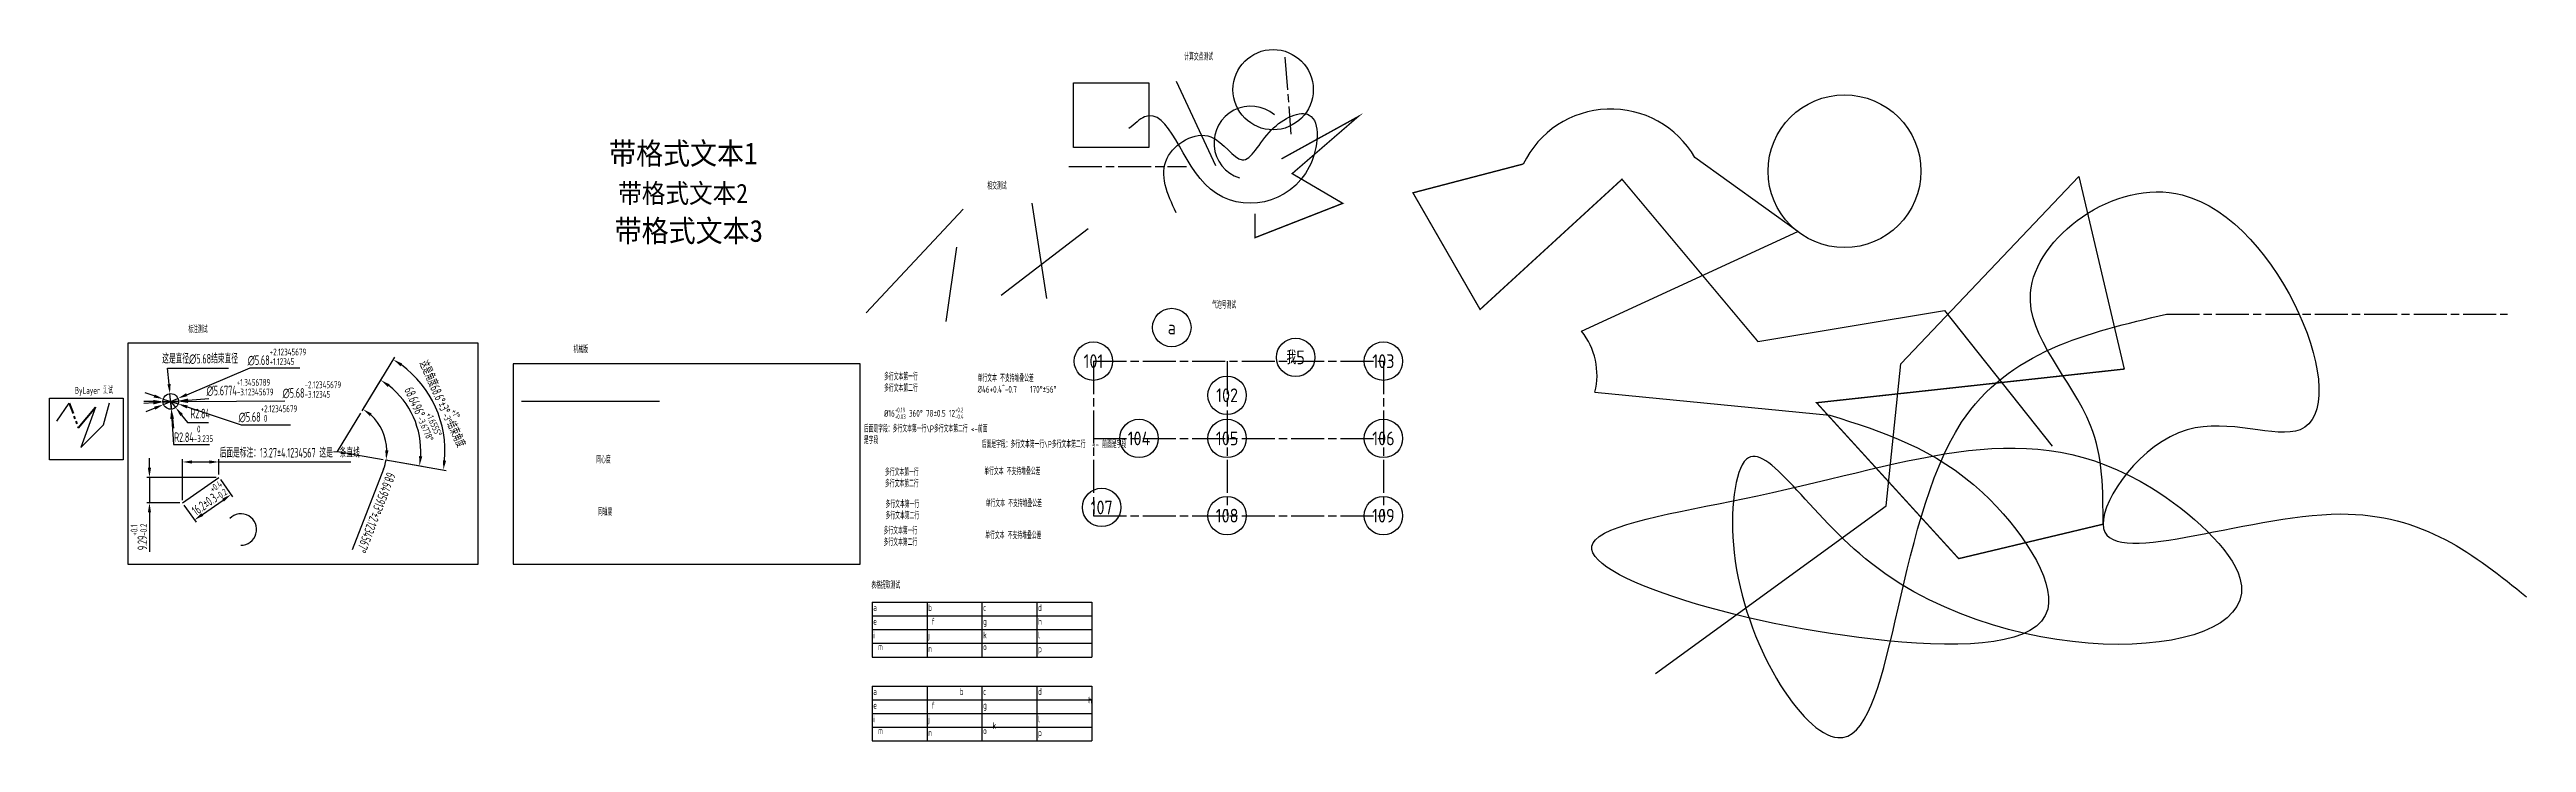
# Model space of a CAD drawing. Header units: millimetres. Extents: x -12 to 890, y -52 to 201.
import ezdxf
from ezdxf.enums import TextEntityAlignment as Align

# ---------------------------------------------------------------- set-up
doc = ezdxf.new("R2010")
doc.units = ezdxf.units.MM
doc.header["$PDMODE"] = 35
doc.linetypes.add('ACISOTGB', pattern=[9, 4, -1, 1, -1, 1, -1])
doc.linetypes.add('AM_ISO08W050', pattern=[18, 12, -1.5, 3, -1.5])
for name, color, linetype, lineweight in [('AM_4', 3, 'Continuous', 25), ('AM_5', 3, 'Continuous', 25), ('AM_7', 4, 'AM_ISO08W050', 25), ('细实线', 7, 'Continuous', 25)]:
    doc.layers.add(name, color=color, linetype=linetype, lineweight=lineweight)
doc.styles.get("Standard").update_dxf_attribs({"font": 'gbenor.shx', "width": 0.7, "bigfont": 'gbcbig.shx'})
doc.styles.add('宋体', font='SimSun.ttf', dxfattribs={"width": 0.9})
doc.styles.add('样式 2', font='', dxfattribs={"height": 2})
doc.styles.get('样式 2').set_extended_font_data('KaiTi_GB2312')
doc.linetypes.add('Amzigzag', pattern='A,0.0001,[136,genltshp.shx,S=0.04,R=0,X=0,Y=0],-11', length=11.0001)
doc.dimstyles.new('AM_GB$0', dxfattribs={"dimtxt": 3.5, "dimasz": 3.5, "dimexe": 1, "dimexo": 1, "dimgap": 1.5, "dimtad": 1, "dimdsep": 46, "dimtxsty": 'Standard', "dimcen": 0, "dimclrd": 256, "dimclre": 256, "dimclrt": 3, "dimadec": 0, "dimazin": 2, "dimtp": 0.1, "dimtm": 0.1, "dimtfac": 0.71, "dimtmove": 0, "dimatfit": 3, "dimfxl": 1, "dimtfill": 1, "dimlwd": -1, "dimlwe": -1, "dimarcsym": 0})
doc.dimstyles.new('AM_GB$2', dxfattribs={"dimtxt": 3.5, "dimasz": 3.5, "dimexe": 1, "dimexo": 1, "dimgap": 1.5, "dimtad": 1, "dimdsep": 46, "dimtxsty": 'Standard', "dimcen": 0, "dimclrd": 256, "dimclre": 256, "dimclrt": 3, "dimadec": 0, "dimazin": 2, "dimtp": 0.1, "dimtm": 0.1, "dimtfac": 0.71, "dimtmove": 0, "dimatfit": 3, "dimfxl": 1, "dimtfill": 1, "dimlwd": -1, "dimlwe": -1, "dimarcsym": 0})
doc.dimstyles.new('AM_GB$3', dxfattribs={"dimtxt": 3.5, "dimasz": 3.5, "dimexe": 1, "dimexo": 1, "dimgap": 1.5, "dimtad": 1, "dimtoh": 1, "dimdsep": 46, "dimtxsty": 'Standard', "dimcen": 0, "dimclrd": 256, "dimclre": 256, "dimclrt": 3, "dimadec": 0, "dimazin": 2, "dimtp": 0.1, "dimtm": 0.1, "dimtfac": 0.71, "dimtmove": 0, "dimatfit": 2, "dimfxl": 1, "dimtfill": 1, "dimlwd": -1, "dimlwe": -1, "dimarcsym": 0})
doc.dimstyles.new('AM_GB$4', dxfattribs={"dimtxt": 3.5, "dimasz": 3.5, "dimexe": 1, "dimexo": 1, "dimgap": 1.5, "dimtad": 1, "dimtoh": 1, "dimdsep": 46, "dimtxsty": 'Standard', "dimcen": 0, "dimclrd": 256, "dimclre": 256, "dimclrt": 3, "dimadec": 0, "dimazin": 2, "dimtp": 0.1, "dimtm": 0.1, "dimtfac": 0.71, "dimtmove": 0, "dimatfit": 2, "dimfxl": 1, "dimtfill": 1, "dimlwd": -1, "dimlwe": -1, "dimarcsym": 0})

# ---------------------------------------------------------------- blocks, each defined once
blk = doc.blocks.new('*D10')
at = {"layer": 'AM_5', "linetype": 'ByBlock', "transparency": 16777216}
for p, q in [((31.59, 78.99), (31.02, 84.78)), ((31.02, 84.78), (53.29, 84.78)), ((32.49, 69.85), (31.93, 75.5)), ((32.83, 66.37), (33.17, 62.89))]:
    blk.add_line(p, q, dxfattribs=at)
at = {"layer": 'AM_5', "transparency": 16777216}
for points in [[(32.17, 79.04), (31.01, 78.93), (31.93, 75.5)], [(33.41, 66.43), (32.25, 66.31), (32.49, 69.85)]]:
    blk.add_solid(points, dxfattribs=at)
at = {"layer": 'Defpoints', "color": 0, "transparency": 16777216}
for p in [(31.93, 75.5), (32.49, 69.85)]:
    blk.add_point(p, dxfattribs=at)
at = {"layer": 'AM_5', "color": 3, "transparency": 16777216, "insert": (42.91, 88.14), "char_height": 3.5, "attachment_point": 5}
blk.add_mtext('这是直径∅5.68结束直径', dxfattribs=at)
blk = doc.blocks.new('*D11')
at = {"layer": 'AM_5', "linetype": 'ByBlock', "transparency": 16777216}
for p, q in [((32.21, 72.68), (33.99, 70.47)), ((36.18, 67.74), (38.38, 65.01)), ((38.38, 65.01), (46, 65.01))]:
    blk.add_line(p, q, dxfattribs=at)
at = {"layer": 'AM_5', "transparency": 16777216}
blk.add_solid([(36.64, 68.11), (35.73, 67.38), (33.99, 70.47)], dxfattribs=at)
at = {"layer": 'Defpoints', "color": 0, "transparency": 16777216}
for p in [(32.21, 72.68), (33.99, 70.47)]:
    blk.add_point(p, dxfattribs=at)
at = {"layer": 'AM_5', "color": 3, "transparency": 16777216, "insert": (42.94, 68.26), "char_height": 3.5, "attachment_point": 5}
blk.add_mtext('R2.84', dxfattribs=at)
blk = doc.blocks.new('*D12')
at = {"layer": 'AM_5', "linetype": 'ByBlock', "transparency": 16777216}
for p, q in [((101.92, 69.31), (102.78, 70.72)), ((109.68, 48.02), (98.3, 18.63)), ((110.49, 51.41), (111.6, 51.21))]:
    blk.add_line(p, q, dxfattribs=at)
for start, end in [(1.16749, 47.48211), (338.83251, 350)]:
    blk.add_arc((92.91, 54.51), 17.99, start, end, dxfattribs=at)
at = {"layer": 'AM_5', "transparency": 16777216}
for points in [[(104.71, 67.3), (105.41, 68.23), (102.26, 69.87)], [(111.47, 54.83), (110.31, 54.92), (110.62, 51.39)]]:
    blk.add_solid(points, dxfattribs=at)
at = {"layer": 'Defpoints', "color": 0, "transparency": 16777216}
for p in [(101.4, 68.46), (107.5, 65.02), (92.91, 54.51), (92.91, 54.51), (109.51, 51.58)]:
    blk.add_point(p, dxfattribs=at)
at = {"layer": 'AM_5', "color": 3, "transparency": 16777216, "insert": (107.02, 32.15), "char_height": 3.5, "attachment_point": 5, "rotation": 248.83251}
blk.add_mtext('68.6495913°{}{\\C3;%%p2.1234567°}', dxfattribs=at)
blk = doc.blocks.new('*D13')
at = {"layer": 'AM_5', "linetype": 'ByBlock', "transparency": 16777216}
for p, q in [((43.72, 31.48), (51.25, 36.76)), ((50.31, 44.21), (54.69, 37.95)), ((37.04, 34.92), (41.42, 28.66))]:
    blk.add_line(p, q, dxfattribs=at)
at = {"layer": 'AM_5', "transparency": 16777216}
for points in [[(50.92, 37.24), (51.59, 36.28), (54.12, 38.77)], [(43.38, 31.96), (44.05, 31.01), (40.85, 29.48)]]:
    blk.add_solid(points, dxfattribs=at)
at = {"layer": 'Defpoints', "color": 0, "transparency": 16777216}
for p in [(49.74, 45.03), (54.12, 38.77), (36.47, 35.74)]:
    blk.add_point(p, dxfattribs=at)
at = {"layer": 'AM_5', "color": 3, "transparency": 16777216, "insert": (45.61, 37.49), "char_height": 3.5, "attachment_point": 5, "rotation": 35}
blk.add_mtext('16.2%%p0.3{}{\\H0.71x;\\C3;\\S+0.4^ -0.2;}', dxfattribs=at)
blk = doc.blocks.new('*D14')
at = {"layer": 'AM_5', "linetype": 'ByBlock', "transparency": 16777216}
for p, q in [((24.47, 48.53), (24.47, 52.03)), ((48.74, 45.03), (23.47, 45.03)), ((24.47, 45.03), (24.47, 35.74)), ((35.47, 35.74), (23.47, 35.74)), ((24.47, 32.24), (24.47, 17.92))]:
    blk.add_line(p, q, dxfattribs=at)
at = {"layer": 'AM_5', "transparency": 16777216}
for points in [[(23.88, 48.53), (25.05, 48.53), (24.47, 45.03)], [(23.88, 32.24), (25.05, 32.24), (24.47, 35.74)]]:
    blk.add_solid(points, dxfattribs=at)
at = {"layer": 'Defpoints', "color": 0, "transparency": 16777216}
for p in [(49.74, 45.03), (24.47, 35.74), (36.47, 35.74)]:
    blk.add_point(p, dxfattribs=at)
at = {"layer": 'AM_5', "color": 3, "transparency": 16777216, "insert": (20.63, 23.33), "char_height": 3.5, "attachment_point": 5, "rotation": 90}
blk.add_mtext('9.29{}{\\H0.71x;\\C3;\\S+0.1^ -0.2;}', dxfattribs=at)
blk = doc.blocks.new('*D15')
at = {"layer": 'AM_5', "linetype": 'ByBlock', "transparency": 16777216}
for p, q in [((36.47, 36.74), (36.47, 51.63)), ((39.97, 50.63), (46.24, 50.63)), ((49.74, 46.03), (49.74, 51.63)), ((49.74, 50.63), (97.83, 50.63))]:
    blk.add_line(p, q, dxfattribs=at)
at = {"layer": 'AM_5', "transparency": 16777216}
for points in [[(39.97, 51.21), (39.97, 50.05), (36.47, 50.63)], [(46.24, 51.21), (46.24, 50.05), (49.74, 50.63)]]:
    blk.add_solid(points, dxfattribs=at)
at = {"layer": 'Defpoints', "color": 0, "transparency": 16777216}
for p in [(49.74, 50.63), (49.74, 45.03), (36.47, 35.74)]:
    blk.add_point(p, dxfattribs=at)
at = {"layer": 'AM_5', "color": 3, "transparency": 16777216, "insert": (75.53, 54), "char_height": 3.5, "attachment_point": 5}
blk.add_mtext('后面是标注：13.27{}{\\C3;%%p4.1234567}{{}} 这是一条直线', dxfattribs=at)
blk = doc.blocks.new('*D17')
at = {"layer": 'AM_5', "linetype": 'ByBlock', "transparency": 16777216}
for p, q in [((101.92, 69.31), (109.21, 81.28)), ((110.49, 51.41), (123.78, 49.07))]:
    blk.add_line(p, q, dxfattribs=at)
blk.add_arc((92.91, 54.51), 30.35, 356.61199, 52.0376, dxfattribs=at)
at = {"layer": 'AM_5', "transparency": 16777216}
for points in [[(111.24, 77.96), (111.9, 78.91), (108.69, 80.43)], [(123.78, 52.65), (122.62, 52.78), (122.79, 49.24)]]:
    blk.add_solid(points, dxfattribs=at)
at = {"layer": 'Defpoints', "color": 0, "transparency": 16777216}
for p in [(101.4, 68.46), (92.91, 54.51), (92.91, 54.51), (122.49, 61.28), (109.51, 51.58)]:
    blk.add_point(p, dxfattribs=at)
at = {"layer": 'AM_5', "color": 3, "transparency": 16777216, "insert": (124.16, 68.64), "char_height": 3.5, "attachment_point": 5, "rotation": 294.3248}
blk.add_mtext('68.6496°{}{\\H0.71x;\\C3;\\S+1.6555°^ -3.6778°;}', dxfattribs=at)
blk = doc.blocks.new('*D18')
at = {"layer": 'AM_5', "linetype": 'ByBlock', "transparency": 16777216}
for p, q in [((101.92, 69.31), (113.79, 88.79)), ((110.49, 51.41), (132.44, 47.54))]:
    blk.add_line(p, q, dxfattribs=at)
blk.add_arc((92.91, 54.51), 39.14, 355.12522, 53.52438, dxfattribs=at)
at = {"layer": 'AM_5', "transparency": 16777216}
for points in [[(115.85, 85.5), (116.5, 86.47), (113.27, 87.94)], [(132.48, 51.11), (131.33, 51.26), (131.45, 47.71)]]:
    blk.add_solid(points, dxfattribs=at)
at = {"layer": 'Defpoints', "color": 0, "transparency": 16777216}
for p in [(101.4, 68.46), (131.06, 63.24), (92.91, 54.51), (92.91, 54.51), (109.51, 51.58)]:
    blk.add_point(p, dxfattribs=at)
at = {"layer": 'AM_5', "color": 3, "transparency": 16777216, "insert": (132.21, 72.28), "char_height": 3.5, "attachment_point": 5, "rotation": 294.3248}
blk.add_mtext('这是角度68.6°%%p3%%d{}{\\H0.71x;\\C3;\\S+1°^ -3°;}结束角度', dxfattribs=at)
blk = doc.blocks.new('*D19')
at = {"layer": 'AM_5', "linetype": 'ByBlock', "transparency": 16777216}
for p, q in [((25.89, 72.18), (22.4, 71.91)), ((29.38, 72.46), (35.04, 72.9)), ((38.53, 73.17), (46.13, 73.77))]:
    blk.add_line(p, q, dxfattribs=at)
at = {"layer": 'AM_5', "transparency": 16777216}
for points in [[(25.84, 72.76), (25.94, 71.6), (29.38, 72.46)], [(38.48, 73.76), (38.57, 72.59), (35.04, 72.9)]]:
    blk.add_solid(points, dxfattribs=at)
at = {"layer": 'Defpoints', "color": 0, "transparency": 16777216}
for p in [(29.38, 72.46), (35.04, 72.9)]:
    blk.add_point(p, dxfattribs=at)
at = {"layer": 'AM_5', "color": 3, "transparency": 16777216, "insert": (57.43, 77.75), "char_height": 3.5, "attachment_point": 5}
blk.add_mtext('∅5.6774{}{\\H0.71x;\\C3;\\S+1.3456789^ -3.12345679;}', dxfattribs=at)
blk = doc.blocks.new('*D20')
at = {"layer": 'AM_5', "linetype": 'ByBlock', "transparency": 16777216}
for p, q in [((32.21, 72.68), (32.4, 69.85)), ((32.64, 66.35), (33.27, 56.95)), ((33.27, 56.95), (46.33, 56.95))]:
    blk.add_line(p, q, dxfattribs=at)
at = {"layer": 'AM_5', "transparency": 16777216}
blk.add_solid([(33.22, 66.39), (32.05, 66.31), (32.4, 69.85)], dxfattribs=at)
at = {"layer": 'Defpoints', "color": 0, "transparency": 16777216}
for p in [(32.21, 72.68), (32.4, 69.85)]:
    blk.add_point(p, dxfattribs=at)
at = {"layer": 'AM_5', "color": 3, "transparency": 16777216, "insert": (40.55, 60.88), "char_height": 3.5, "attachment_point": 5}
blk.add_mtext('R2.84{}{\\H0.71x;\\C3;\\S 0^ -3.235;}', dxfattribs=at)
blk = doc.blocks.new('气泡号块')
at = {"layer": '细实线', "color": 3}
blk.add_circle((0, 0), 3.5, dxfattribs=at)
blk.add_attdef('序号', text='', height=3.5, dxfattribs=at).set_placement((0, 0), align=Align.MIDDLE_CENTER)
blk = doc.blocks.new('*D22')
at = {"layer": 'AM_5', "linetype": 'ByBlock', "transparency": 16777216}
for p, q in [((26.19, 74.67), (22.87, 75.76)), ((29.51, 73.57), (34.9, 71.79)), ((38.23, 70.69), (57.83, 64.22)), ((57.83, 64.22), (75.86, 64.22))]:
    blk.add_line(p, q, dxfattribs=at)
at = {"layer": 'AM_5', "transparency": 16777216}
for points in [[(26.37, 75.22), (26.01, 74.11), (29.51, 73.57)], [(38.41, 71.24), (38.05, 70.14), (34.9, 71.79)]]:
    blk.add_solid(points, dxfattribs=at)
at = {"layer": 'Defpoints', "color": 0, "transparency": 16777216}
for p in [(29.51, 73.57), (34.9, 71.79)]:
    blk.add_point(p, dxfattribs=at)
at = {"layer": 'AM_5', "color": 3, "transparency": 16777216, "insert": (67.6, 68.15), "char_height": 3.5, "attachment_point": 5}
blk.add_mtext('∅5.68{}{\\H0.71x;\\C3;\\S+2.12345679^  0;}', dxfattribs=at)
blk = doc.blocks.new('*D23')
at = {"layer": 'AM_5', "linetype": 'ByBlock', "transparency": 16777216}
for p, q in [((38.05, 75.14), (61.12, 84.87)), ((61.12, 84.87), (79.16, 84.87)), ((29.59, 71.58), (34.83, 73.78)), ((26.37, 70.22), (23.14, 68.86))]:
    blk.add_line(p, q, dxfattribs=at)
at = {"layer": 'AM_5', "transparency": 16777216}
for points in [[(37.82, 75.68), (38.28, 74.6), (34.83, 73.78)], [(26.14, 70.75), (26.6, 69.68), (29.59, 71.58)]]:
    blk.add_solid(points, dxfattribs=at)
at = {"layer": 'Defpoints', "color": 0, "transparency": 16777216}
for p in [(34.83, 73.78), (29.59, 71.58)]:
    blk.add_point(p, dxfattribs=at)
at = {"layer": 'AM_5', "color": 3, "transparency": 16777216, "insert": (70.89, 88.84), "char_height": 3.5, "attachment_point": 5}
blk.add_mtext('∅5.68{}{\\H0.71x;\\C3;\\S+2.12345679^ +1.12345;}', dxfattribs=at)
blk = doc.blocks.new('*D24')
at = {"layer": 'AM_5', "linetype": 'ByBlock', "transparency": 16777216}
for p, q in [((25.87, 72.64), (22.37, 72.62)), ((29.37, 72.66), (35.05, 72.69)), ((38.55, 72.71), (73.81, 72.91))]:
    blk.add_line(p, q, dxfattribs=at)
at = {"layer": 'AM_5', "transparency": 16777216}
for points in [[(25.87, 73.23), (25.87, 72.06), (29.37, 72.66)], [(38.54, 73.3), (38.55, 72.13), (35.05, 72.69)]]:
    blk.add_solid(points, dxfattribs=at)
at = {"layer": 'Defpoints', "color": 0, "transparency": 16777216}
for p in [(29.37, 72.66), (35.05, 72.69)]:
    blk.add_point(p, dxfattribs=at)
at = {"layer": 'AM_5', "color": 3, "transparency": 16777216, "insert": (83.58, 76.89), "char_height": 3.5, "attachment_point": 5}
blk.add_mtext('∅5.68{}{\\H0.71x;\\C3;\\S-2.12345679^ -3.12345;}', dxfattribs=at)

msp = doc.modelspace()

# ---------------------------------------------------------------- linework, layer by layer
at = {"layer": 'AM_4', "linetype": 'Amzigzag'}
for p, q in [((610.01643, 94.51191), (677.94642, 105.76074)), ((677.94642, 105.76074), (717.08407, 56.42436))]:
    msp.add_line(p, q, dxfattribs=at)
at = {"layer": 'AM_7'}
for p, q in [((437.81451, 198.10643), (440.01329, 170.02197)), ((359.11733, 158.28453), (401.96307, 158.28453)), ((758.75636, 104.4776), (882.93031, 104.4776)), ((368.11236, 87.35413), (473.68286, 87.35413)), ((368.11236, 87.35413), (368.11236, 31.07232)), ((416.77448, 87.35413), (416.77448, 31.07232)), ((473.68286, 87.35413), (473.68286, 31.07232)), ((368.11236, 59.21323), (473.68286, 59.21323)), ((368.11236, 31.07232), (473.68286, 31.07232))]:
    msp.add_line(p, q, dxfattribs=at)
at = {"layer": '细实线'}
for p, q in [((398.2564, 189.36425), (412.54751, 158.67295)), ((624.53017, 134.52515), (587.08997, 161.47742)), ((662.03855, 86.3413), (726.84601, 154.5889)), ((726.84601, 154.5889), (743.38125, 84.47516)), ((345.72937, 144.95671), (351.00801, 110.1795)), ((285.38483, 104.90296), (320.65579, 142.6782)), ((334.57222, 111.37871), (366.24411, 135.72276)), ((314.53736, 101.785), (318.37637, 128.88724)), ((545.82474, 98.27737), (624.53017, 134.52515)), ((656.7046, 34.62242), (662.03855, 86.3413)), ((159.93008, 72.80765), (210.09821, 72.80765)), ((550.68133, 76.0675), (636.21236, 67.6571)), ((92.90557, 54.50995), (101.40194, 68.45637)), ((92.90557, 54.50995), (109.50841, 51.58242)), ((36.46608, 35.73681), (49.73605, 45.02854)), ((572.69492, -26.4272), (656.7046, 34.62242)), ((287.54809, -0.41482), (367.54809, -0.41482)), ((287.54809, -0.41482), (287.54809, -20.41482)), ((287.54809, -5.41482), (367.54809, -5.41482)), ((307.54809, -0.41482), (307.54809, -20.41482)), ((327.54809, -0.41482), (327.54809, -20.41482)), ((347.54809, -0.41482), (347.54809, -20.41482)), ((367.54809, -0.41482), (367.54809, -20.41482)), ((287.54809, -10.41482), (367.54809, -10.41482)), ((287.54809, -15.41482), (367.54809, -15.41482)), ((287.54809, -20.41482), (367.54809, -20.41482)), ((287.54809, -30.97944), (367.54809, -30.97944)), ((287.54809, -30.97944), (287.54809, -50.97944)), ((287.54809, -35.97944), (367.54809, -35.97944)), ((307.54809, -30.97944), (307.54809, -50.97944)), ((327.54809, -30.97944), (327.54809, -50.97944)), ((347.54809, -30.97944), (347.54809, -50.97944)), ((367.54809, -30.97944), (367.54809, -50.97944)), ((287.54809, -40.97944), (367.54809, -40.97944)), ((287.54809, -45.97944), (367.54809, -45.97944)), ((287.54809, -50.97944), (367.54809, -50.97944))]:
    msp.add_line(p, q, dxfattribs=at)
at = {"layer": '细实线', "color": 3}
msp.add_line((7.7975, 64.21522), (9.92194, 72.14374), dxfattribs=at)
at = {"layer": '细实线', "color": 2}
msp.add_line((-9.30028, 65.5058), (-4.72583, 72.03879), dxfattribs=at)
at = {"layer": '细实线', "color": 5, "linetype": 'ACISOTGB', "lineweight": 40}
msp.add_line((-4.72583, 72.03879), (-1.46857, 63.08954), dxfattribs=at)
at = {"layer": '细实线', "color": 4, "lineweight": 70}
msp.add_line((-1.46857, 63.08954), (4.84749, 70.61673), dxfattribs=at)
at = {"layer": '细实线', "color": 4}
msp.add_line((4.84749, 70.61673), (-0.50394, 55.91378), dxfattribs=at)
at = {"layer": '细实线', "color": 6, "linetype": 'Amzigzag'}
msp.add_line((-0.50394, 55.91378), (7.7975, 64.21522), dxfattribs=at)
at = {"layer": '细实线'}
for points in [[(360.8854, 188.73452), (388.32372, 188.73452), (388.32372, 165.22534), (360.8854, 165.22534)], [(16.65063, 13.35906), (144.0827, 13.35906), (144.0827, 93.8518), (16.65063, 93.8518)], [(156.89746, 13.35906), (283.25281, 13.35906), (283.25281, 86.43657), (156.89746, 86.43657)], [(-11.90378, 73.88136), (14.88279, 73.88136), (14.88279, 51.40476), (-11.90378, 51.40476)]]:
    msp.add_lwpolyline(points, close=True, dxfattribs=at)
at = {"layer": '细实线', "const_width": 0.5}
for points in [[(436.55209, 161.01665), (464.4644, 176.4181), (440.45982, 155.65962), (458.88194, 144.83397), (426.95026, 132.33424), (426.95026, 141.03941)], [(524.59119, 159.16171), (484.43662, 148.67166), (508.87833, 106.18634), (560.531, 153.60622), (610.01643, 94.51191)], [(743.38125, 84.47516), (631.36835, 72.21191), (683.10764, 15.42778), (735.64702, 27.95761)]]:
    msp.add_lwpolyline(points, dxfattribs=at)
at = {"layer": '细实线'}
for centre, radius in [((433.53756, 186.23932), 14.62523), ((641.54062, 156.5393), 27.82046), ((32.2095, 72.6783), 2.83869)]:
    msp.add_circle(centre, radius, dxfattribs=at)
for centre, radius, start, end in [((425.40355, 166.83185), 13.39303, 49.97488772, 251.96074193), ((556.45164, 143.82761), 35.35849, 29.94494917, 154.29897886), ((525.76829, 82.25573), 25.6701, 346.05043312, 38.61879994), ((57.72565, 26.02935), 5.73351, 269.5995097, 134.85620202)]:
    msp.add_arc(centre, radius, start, end, dxfattribs=at)
for points in [[(398.2564, 141.37422), (394.90693, 161.23986), (410.87277, 169.05219), (422.26099, 160.68184), (432.86767, 171.50749), (446.71218, 176.97613), (446.71218, 158.11493), (410.76112, 149.96778), (386.75653, 176.3065), (381.06242, 172.06552)], [(735.64702, 27.95761), (731.11317, 63.94756), (709.24398, 112.20074), (764.45034, 147.9241), (807.38862, 62.348), (766.31722, 62.348), (735.64702, 27.95761), (822.05698, 31.6899), (889.79811, 1.56498)], [(636.21236, 67.6571), (691.79297, 39.48038), (715.50691, -2.91807), (657.08964, -14.48128), (550.8589, 22.32828), (609.85456, 38.32406), (753.29498, 41.21487), (785.49196, 8.25971), (651.30576, 13.65587), (605.80584, 51.62176), (601.37152, 17.703), (639.07426, -49.77963), (684.17685, 65.07807), (758.75636, 104.4776)]]:
    msp.add_spline(points, degree=3, dxfattribs=at)

# ---------------------------------------------------------------- block references
ref = msp.add_blockref('气泡号块', (396.64034, 99.60743), dxfattribs=dict(at, xscale=2, yscale=2, zscale=2))
ref.add_attrib('序号', 'a', dxfattribs={"color": 3, "height": 5}).set_placement((396.64034, 99.60743), align=Align.MIDDLE_CENTER)
ref = msp.add_blockref('气泡号块', (368.11236, 87.35413), dxfattribs=dict(at, xscale=2, yscale=2, zscale=2))
ref.add_attrib('序号', '101', dxfattribs={"color": 3, "height": 5}).set_placement((368.11236, 87.35413), align=Align.MIDDLE_CENTER)
ref = msp.add_blockref('气泡号块', (441.74291, 88.72782), dxfattribs=dict(at, xscale=2, yscale=2, zscale=2))
ref.add_attrib('序号', '我5', dxfattribs={"color": 3, "height": 5}).set_placement((441.74291, 88.72782), align=Align.MIDDLE_CENTER)
ref = msp.add_blockref('气泡号块', (473.68286, 87.35413), dxfattribs=dict(at, xscale=2, yscale=2, zscale=2))
ref.add_attrib('序号', '103', dxfattribs={"color": 3, "height": 5}).set_placement((473.68286, 87.35413), align=Align.MIDDLE_CENTER)
ref = msp.add_blockref('气泡号块', (416.77448, 74.921), dxfattribs=dict(at, xscale=2, yscale=2, zscale=2))
ref.add_attrib('序号', '102', dxfattribs={"color": 3, "height": 5}).set_placement((416.77448, 74.921), align=Align.MIDDLE_CENTER)
ref = msp.add_blockref('气泡号块', (384.71371, 59.21323), dxfattribs=dict(at, xscale=2, yscale=2, zscale=2))
ref.add_attrib('序号', '104', dxfattribs={"color": 3, "height": 5}).set_placement((384.71371, 59.21323), align=Align.MIDDLE_CENTER)
ref = msp.add_blockref('气泡号块', (416.77448, 59.21323), dxfattribs=dict(at, xscale=2, yscale=2, zscale=2))
ref.add_attrib('序号', '105', dxfattribs={"color": 3, "height": 5}).set_placement((416.77448, 59.21323), align=Align.MIDDLE_CENTER)
ref = msp.add_blockref('气泡号块', (473.68286, 59.21323), dxfattribs=dict(at, xscale=2, yscale=2, zscale=2))
ref.add_attrib('序号', '106', dxfattribs={"color": 3, "height": 5}).set_placement((473.68286, 59.21323), align=Align.MIDDLE_CENTER)
ref = msp.add_blockref('气泡号块', (371.11729, 34.07232), dxfattribs=dict(at, xscale=2, yscale=2, zscale=2))
ref.add_attrib('序号', '107', dxfattribs={"color": 3, "height": 5}).set_placement((371.11729, 34.07232), align=Align.MIDDLE_CENTER)
ref = msp.add_blockref('气泡号块', (416.77448, 31.07232), dxfattribs=dict(at, xscale=2, yscale=2, zscale=2))
ref.add_attrib('序号', '108', dxfattribs={"color": 3, "height": 5}).set_placement((416.77448, 31.07232), align=Align.MIDDLE_CENTER)
ref = msp.add_blockref('气泡号块', (473.68286, 31.07232), dxfattribs=dict(at, xscale=2, yscale=2, zscale=2))
ref.add_attrib('序号', '109', dxfattribs={"color": 3, "height": 5}).set_placement((473.68286, 31.07232), align=Align.MIDDLE_CENTER)

# ---------------------------------------------------------------- texts
at = {"insert": (218.80853, 162.56092), "char_height": 8, "width": 59.9955558, "attachment_point": 5, "style": '宋体'}
msp.add_mtext('{\\C0;带格式文本1}', dxfattribs=at)
at = {"lineweight": 9, "width": 193.3639068, "attachment_point": 2}
for s, insert, char_height, style in [('{\\C0;带格式文本2}', (218.74133, 151.98761), 7, '宋体'), ('{\\fSimSun|b0|i0|c134|p2;\\W0.9;\\C0;带格式文本3}', (220.83765, 138.8131), 8, '样式 2')]:
    msp.add_mtext(s, dxfattribs=dict(at, insert=insert, char_height=char_height, style=style))
at = {"layer": 'AM_5', "insert": (291.90759, 70.46337), "char_height": 2.5, "width": 33.8875098, "attachment_point": 1}
msp.add_mtext('\\A1;%%C16{\\H0.7x;\\S+0.19^ +0.03;} 360%%D 78%%P0.5 12{\\H0.7x;\\S+0.2^ -0.4;}', dxfattribs=at)
at = {"layer": '细实线', "width": 0.7}
for s, p in [('单行文本 不支持堆叠公差', (325.95923, 79.82371)), ('%%C46+0.4^ -0.7    170%%D%%P56%%D', (325.95923, 75.86538)), ('后面是字段：多行文本第一行\\P多行文本第二行  <- 前面是字段', (327.43059, 55.77664)), ('单行文本 不支持堆叠公差', (328.38166, 45.92404)), ('单行文本 不支持堆叠公差', (328.90043, 34.2565)), ('单行文本 不支持堆叠公差', (328.7275, 22.58895))]:
    msp.add_text(s, height=2.5, dxfattribs=at).set_placement(p)
at = {"layer": '细实线', "char_height": 2.5, "attachment_point": 1}
for s, insert, width in [('计算交点测试', (401.15928, 199.40867), 33.8875098), ('相交测试', (329.49578, 152.37751), 33.8875098), ('气泡号测试', (411.31455, 109.03967), 33.8875098), ('标注测试', (38.61441, 100.11969), 239.5496188), ('机械版', (178.86124, 92.84556), 239.5496188), ('多行文本第一行\\P多行文本第二行', (291.90759, 82.90342), 33.8875098), ('ByLayer 测试', (-2.74456, 77.97995), 239.5496188), ('后面是字段：多行文本第一行\\\\P多行文本第二行 <-前面是字段', (284.54248, 63.93459), 45.3801242), ('同心度', (187.10772, 52.66819), 41.5843569), ('多行文本第一行\\P多行文本第二行', (292.25099, 48.12412), 33.8875098), ('多行文本第一行\\P多行文本第二行', (292.42392, 36.45657), 33.8875098), ('同轴度', (187.70284, 33.6317), 39.2038571), ('多行文本第一行\\P多行文本第二行', (291.73223, 26.77683), 33.8875098), ('表格提取测试', (287.26777, 6.97251), 33.8875098), ('a', (287.96072, -1.14038), 19.5873674), ('e', (287.96072, -6.14038), 19.5873674), ('b', (307.96072, -1.14038), 19.5873674), ('f', (309.15627, -6.14038), 19.5873674), ('c', (327.96072, -1.14038), 19.5873674), ('g', (327.96072, -6.14038), 19.5873674), ('d', (347.96072, -1.14038), 19.5873674), ('h', (347.96072, -6.14038), 19.5873674), ('i', (287.96072, -11.14038), 19.5873674), ('m', (289.71961, -15.41482), 19.5873674), ('j', (307.96072, -11.14038), 19.5873674), ('n', (307.96072, -16.14038), 19.5873674), ('o', (327.96072, -15.41482), 19.5873674), ('k', (327.96072, -11.14038), 19.5873674), ('l', (347.96072, -11.14038), 19.5873674), ('p', (347.96072, -16.14038), 19.5873674), ('a', (287.96072, -31.705), 19.5873674), ('b', (319.44487, -31.705), 19.5873674), ('c', (327.96072, -31.705), 19.5873674), ('d', (347.96072, -31.705), 19.5873674), ('h', (366.23888, -34.84706), 19.5873674), ('e', (287.96072, -36.705), 19.5873674), ('i', (287.96072, -41.705), 19.5873674), ('j', (307.96072, -41.705), 19.5873674), ('f', (309.15627, -36.705), 19.5873674), ('g', (327.96072, -36.705), 19.5873674), ('k', (331.38498, -44.10974), 19.5873674), ('l', (347.96072, -41.705), 19.5873674), ('m', (289.71961, -45.97944), 19.5873674), ('n', (307.96072, -46.705), 19.5873674), ('o', (327.96072, -45.97944), 19.5873674), ('p', (347.96072, -46.705), 19.5873674)]:
    msp.add_mtext(s, dxfattribs=dict(at, insert=insert, width=width))

# ---------------------------------------------------------------- dimensions: what is measured, and where the dimension line sits
at = {"layer": 'AM_5'}
for base, line1, line2, text, override, picture, middle in [((131.06051, 63.23682), ((92.90557, 54.50995), (101.40194, 68.45637)), ((92.90557, 54.50995), (109.50841, 51.58242)), '这是角度<>%%p3%%d{}{\\H0.71x;\\C3;\\S+1°^ -3°;}结束角度', {"dimadec": 1, "dimtp": 1, "dimtm": 3, "dimtdec": 2, "dimtfill": 0, "dimtzin": 8}, '*D18', (132.21103, 72.27753)), ((122.48753, 61.27599), ((92.90557, 54.50995), (101.40194, 68.45637)), ((92.90557, 54.50995), (109.50841, 51.58242)), '<>{}{\\H0.71x;\\C3;\\S+1.6555°^ -3.6778°;}', {"dimpost": '', "dimadec": 4, "dimtp": 1.6555, "dimtm": 3.6778, "dimtdec": 2, "dimtfill": 0, "dimtzin": 8}, '*D17', (124.16288, 68.63945)), ((107.4991456672, 65.0221606834), ((92.9055748415, 54.5099519149), (101.4019422487, 68.45636566)), ((92.9055748415, 54.5099519149), (109.5084076899, 51.5824245275)), '<>{}{\\C3;%%p2.1234567°}', {"dimadec": 7, "dimtp": 2.123457, "dimtm": 2.123457, "dimtdec": 2, "dimtfill": 0, "dimtzin": 8}, '*D12', (107.018235909, 32.1472937409))]:
    dim = msp.add_angular_dim_2l(base=base, line1=line1, line2=line2, text=text, dimstyle='AM_GB$2', override=override, dxfattribs=at)
    dim.commit()
    dim.dimension.update_dxf_attribs({"geometry": picture, "text_midpoint": middle})
for p1, p2, text, override, picture, middle in [((32.48622, 69.85313), (31.93277, 75.50346), '这是直径<>结束直径', {"dimtfill": 0}, '*D10', (42.90554, 84.7755)), ((29.59388, 71.57526), (34.82511, 73.78134), '<>{}{\\H0.71x;\\C3;\\S+2.12345679^ +1.12345;}', {"dimadec": 1, "dimtp": 2.123457, "dimtm": -1.12345, "dimtdec": 8, "dimtfill": 0, "dimtzin": 8}, '*D23', (70.88776, 84.8699)), ((29.37951, 72.45622), (35.03949, 72.90037), '<>{}{\\H0.71x;\\C3;\\S+1.3456789^ -3.12345679;}', {"dimdec": 4, "dimadec": 1, "dimtp": 1.345679, "dimtm": 3.123457, "dimtdec": 8, "dimtfill": 0, "dimtzin": 8}, '*D19', (57.43392, 73.77097)), ((29.37086, 72.66218), (35.04814, 72.69441), '<>{}{\\H0.71x;\\C3;\\S-2.12345679^ -3.12345;}', {"dimadec": 1, "dimtp": -2.123457, "dimtm": 3.12345, "dimtdec": 8, "dimtfill": 0, "dimtzin": 8}, '*D24', (83.57578, 72.91439)), ((29.51406, 73.56867), (34.90494, 71.78792), '<>{}{\\H0.71x;\\C3;\\S+2.12345679^  0;}', {"dimadec": 1, "dimtp": 2.123457, "dimtm": 0, "dimtdec": 8, "dimtfill": 0, "dimtzin": 8}, '*D22', (67.59601, 64.21604))]:
    dim = msp.add_diameter_dim_2p(p1=p1, p2=p2, text=text, dimstyle='AM_GB$3', override=override, dxfattribs=at)
    dim.commit()
    dim.dimension.update_dxf_attribs({"geometry": picture, "text_midpoint": middle, "dimtype": 163})
dim = msp.add_radius_dim(center=(32.2095, 72.6783), mpoint=(32.40037, 69.84603), text='<>{}{\\H0.71x;\\C3;\\S 0^ -3.235;}', dimstyle='AM_GB$4', override={"dimadec": 1, "dimtp": 0, "dimtm": 3.235, "dimtdec": 3, "dimtfill": 0, "dimtzin": 8}, dxfattribs=at)
dim.commit()
dim.dimension.update_dxf_attribs({"geometry": '*D20', "text_midpoint": (40.55171, 56.9527), "dimtype": 164})
dim = msp.add_radius_dim(center=(32.2095, 72.6783), mpoint=(33.98976, 70.46723), dimstyle='AM_GB$4', override={"dimtfill": 0}, dxfattribs=at)
dim.commit()
dim.dimension.update_dxf_attribs({"geometry": '*D11', "text_midpoint": (42.94227, 65.01491), "dimtype": 164})
dim = msp.add_linear_dim(base=(49.73605, 50.62949), p1=(36.46608, 35.73681), p2=(49.73605, 45.02854), text='后面是标注：<>{}{\\C3;%%p4.1234567}{{}} 这是一条直线', dimstyle='AM_GB$0', override={"dimtp": 4.123457, "dimtm": 4.123457, "dimtdec": 7, "dimtfill": 0, "dimtzin": 8}, dxfattribs=at)
dim.commit()
dim.dimension.update_dxf_attribs({"geometry": '*D15', "text_midpoint": (75.53403, 53.9953)})
dim = msp.add_linear_dim(base=(24.46608, 35.73681), p1=(49.73605, 45.02854), p2=(36.46608, 35.73681), angle=90, text='<>{}{\\H0.71x;\\C3;\\S+0.1^ -0.2;}', dimstyle='AM_GB$0', override={"dimtp": 0.1, "dimtm": 0.2, "dimtdec": 2, "dimtfill": 0, "dimtzin": 8}, dxfattribs=at)
dim.commit()
dim.dimension.update_dxf_attribs({"geometry": '*D14', "text_midpoint": (20.63497, 23.32849)})
dim = msp.add_linear_dim(base=(54.11912, 38.76887), p1=(36.46608, 35.73681), p2=(49.73605, 45.02854), angle=35, text='<>%%p0.3{}{\\H0.71x;\\C3;\\S+0.4^ -0.2;}', dimstyle='AM_GB$0', override={"dimtp": 0.4, "dimtm": 0.2, "dimtfill": 0}, dxfattribs=at)
dim.commit()
dim.dimension.update_dxf_attribs({"geometry": '*D13', "text_midpoint": (47.80396, 34.34695), "dimtype": 161})

doc.saveas('drawing.dxf')
